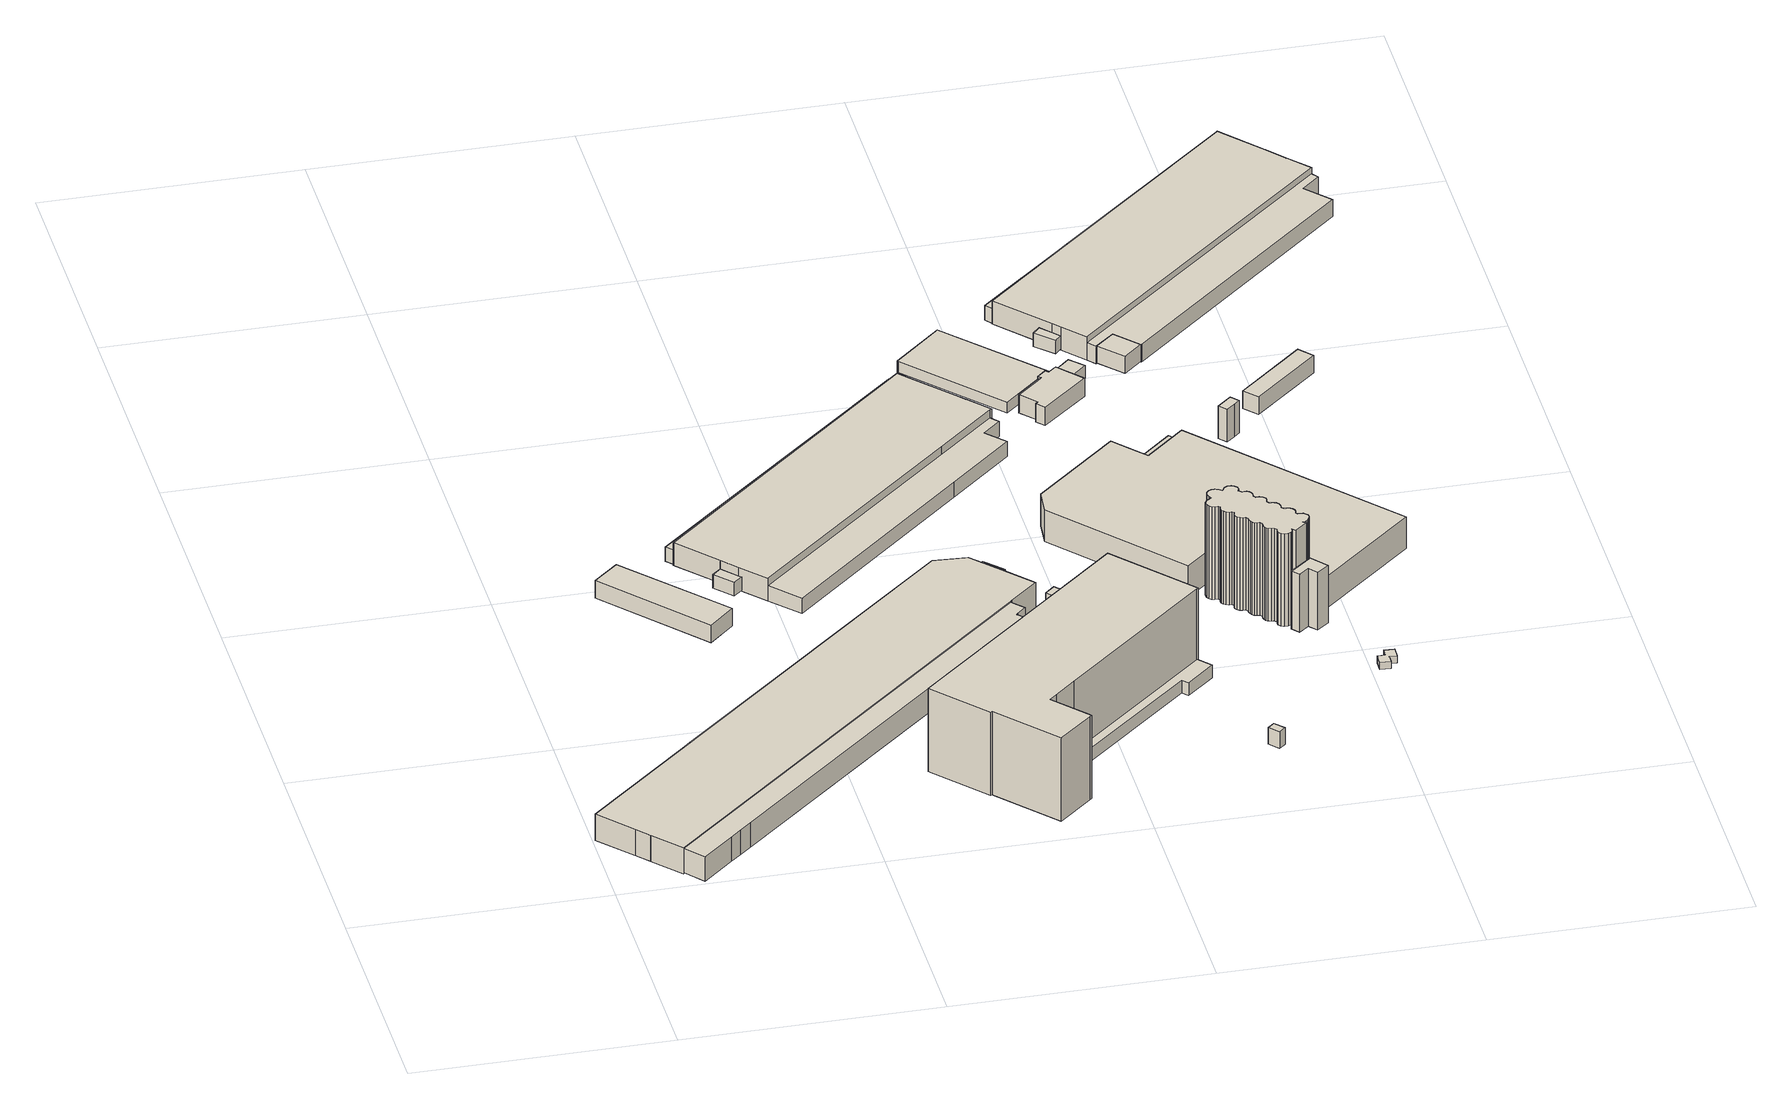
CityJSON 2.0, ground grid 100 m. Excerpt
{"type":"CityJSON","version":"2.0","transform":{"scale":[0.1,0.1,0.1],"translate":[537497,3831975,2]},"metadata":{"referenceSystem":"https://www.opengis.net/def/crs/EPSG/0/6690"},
"CityObjects":{
"building1":{"type":"Building","attributes":{"計測周辺長":130.01,"1/2500図郭":82,"区名":"住之江区","町丁目名称":"南港中８丁目","街区番号":5,"class":"3003","usage":"431","measuredHeight":7.5,"storeysAboveGround":3,"BuildingDetailAttribute.buildingRoofEdgeArea":696.57,"BuildingDetailAttribute.buildingStructureType":"610","BuildingDetailAttribute.buildingStructureOrgType":"2","BuildingDetailAttribute.detailedUsage":"1720","BuildingDetailAttribute.specifiedBuildingCoverageRate":0.6,"BuildingDetailAttribute.surveyYear":2017,"BuildingTsunamiRiskAttribute.description":"1","BuildingTsunamiRiskAttribute.rank":"2","BuildingTsunamiRiskAttribute.depth":0.81,"BuildingHighTideRiskAttribute.description":"1","BuildingHighTideRiskAttribute.rank":"3","BuildingHighTideRiskAttribute.depth":3.45,"BuildingIDAttribute.prefecture":"27","BuildingIDAttribute.city":"27125"},"geometry":[{"type":"Solid","lod":"1","boundaries":[[[[0,1,2,3]],[[2,4,5,3]],[[1,6,4,2]],[[0,7,6,1]],[[3,5,7,0]],[[4,6,7,5]]]]}]},
"building2":{"type":"Building","attributes":{"計測周辺長":510.72,"1/2500図郭":82,"区名":"住之江区","町丁目名称":"南港中８丁目","街区番号":6,"class":"3001","usage":"431","measuredHeight":11.2,"storeysAboveGround":3,"BuildingDetailAttribute.buildingRoofEdgeArea":8529.8,"BuildingDetailAttribute.buildingStructureType":"610","BuildingDetailAttribute.buildingStructureOrgType":"2","BuildingDetailAttribute.detailedUsage":"1720","BuildingDetailAttribute.specifiedBuildingCoverageRate":0.6,"BuildingDetailAttribute.surveyYear":2017,"BuildingTsunamiRiskAttribute.description":"1","BuildingTsunamiRiskAttribute.rank":"1","BuildingTsunamiRiskAttribute.depth":0.26,"BuildingHighTideRiskAttribute.description":"1","BuildingHighTideRiskAttribute.rank":"2","BuildingHighTideRiskAttribute.depth":2.91,"BuildingIDAttribute.prefecture":"27","BuildingIDAttribute.city":"27125"},"geometry":[{"type":"Solid","lod":"1","boundaries":[[[[8,9,10,11,12,13,14,15,16,17,18,19,20]],[[19,21,22,20]],[[18,23,21,19]],[[17,24,23,18]],[[16,25,24,17]],[[15,26,25,16]],[[14,27,26,15]],[[13,28,27,14]],[[12,29,28,13]],[[11,30,29,12]],[[10,31,30,11]],[[9,32,31,10]],[[8,33,32,9]],[[20,22,33,8]],[[21,23,24,25,26,27,28,29,30,31,32,33,22]]]]}]},
"building3":{"type":"Building","attributes":{"計測周辺長":456.19,"1/2500図郭":82,"区名":"住之江区","町丁目名称":"南港中８丁目","街区番号":6,"class":"3001","usage":"431","measuredHeight":10.4,"storeysAboveGround":2,"BuildingDetailAttribute.buildingRoofEdgeArea":2111,"BuildingDetailAttribute.buildingStructureType":"610","BuildingDetailAttribute.buildingStructureOrgType":"2","BuildingDetailAttribute.detailedUsage":"1720","BuildingDetailAttribute.specifiedBuildingCoverageRate":0.6,"BuildingDetailAttribute.surveyYear":2017,"BuildingTsunamiRiskAttribute.description":"1","BuildingTsunamiRiskAttribute.rank":"1","BuildingTsunamiRiskAttribute.depth":0.27,"BuildingHighTideRiskAttribute.description":"1","BuildingHighTideRiskAttribute.rank":"2","BuildingHighTideRiskAttribute.depth":2.97,"BuildingIDAttribute.prefecture":"27","BuildingIDAttribute.city":"27125"},"geometry":[{"type":"Solid","lod":"1","boundaries":[[[[34,35,36,37,38,39,40,41,42,43,44,45,46]],[[45,47,48,46]],[[44,49,47,45]],[[43,50,49,44]],[[42,51,50,43]],[[41,52,51,42]],[[40,53,52,41]],[[39,54,53,40]],[[38,55,54,39]],[[37,56,55,38]],[[36,57,56,37]],[[35,58,57,36]],[[34,59,58,35]],[[46,48,59,34]],[[47,49,50,51,52,53,54,55,56,57,58,59,48]]]]}]},
"building4":{"type":"Building","attributes":{"計測周辺長":28.26,"1/2500図郭":82,"区名":"住之江区","町丁目名称":"南港中８丁目","街区番号":4,"class":"3003","usage":"431","measuredHeight":5.8,"storeysAboveGround":2,"BuildingDetailAttribute.buildingRoofEdgeArea":44.13,"BuildingDetailAttribute.buildingStructureType":"610","BuildingDetailAttribute.buildingStructureOrgType":"2","BuildingDetailAttribute.detailedUsage":"1720","BuildingDetailAttribute.specifiedBuildingCoverageRate":0.6,"BuildingDetailAttribute.surveyYear":2017,"BuildingTsunamiRiskAttribute.description":"1","BuildingTsunamiRiskAttribute.rank":"2","BuildingTsunamiRiskAttribute.depth":0.93,"BuildingHighTideRiskAttribute.description":"1","BuildingHighTideRiskAttribute.rank":"3","BuildingHighTideRiskAttribute.depth":3.57,"BuildingIDAttribute.prefecture":"27","BuildingIDAttribute.city":"27125"},"geometry":[{"type":"Solid","lod":"1","boundaries":[[[[60,61,62,63,64]],[[63,65,66,64]],[[62,67,65,63]],[[61,68,67,62]],[[60,69,68,61]],[[64,66,69,60]],[[65,67,68,69,66]]]]}]},
"building5":{"type":"Building","attributes":{"計測周辺長":284.24,"1/2500図郭":82,"区名":"住之江区","町丁目名称":"南港中８丁目","街区番号":4,"class":"3003","usage":"431","measuredHeight":6.1,"storeysAboveGround":3,"BuildingDetailAttribute.buildingRoofEdgeArea":466.62,"BuildingDetailAttribute.buildingStructureType":"610","BuildingDetailAttribute.buildingStructureOrgType":"2","BuildingDetailAttribute.detailedUsage":"1720","BuildingDetailAttribute.specifiedBuildingCoverageRate":0.6,"BuildingDetailAttribute.surveyYear":2017,"BuildingTsunamiRiskAttribute.description":"1","BuildingTsunamiRiskAttribute.rank":"2","BuildingTsunamiRiskAttribute.depth":1.05,"BuildingHighTideRiskAttribute.description":"1","BuildingHighTideRiskAttribute.rank":"3","BuildingHighTideRiskAttribute.depth":3.68,"BuildingIDAttribute.prefecture":"27","BuildingIDAttribute.city":"27125"},"geometry":[{"type":"Solid","lod":"1","boundaries":[[[[70,71,72,73]],[[72,74,75,73]],[[71,76,74,72]],[[70,77,76,71]],[[73,75,77,70]],[[74,76,77,75]]]]}]},
"building6":{"type":"Building","attributes":{"区名":"住之江区","町丁目名称":"南港中８丁目","街区番号":6,"class":"3002","usage":"431","measuredHeight":35.6,"storeysAboveGround":7,"BuildingDetailAttribute.buildingRoofEdgeArea":5213.77,"BuildingDetailAttribute.buildingStructureType":"603","BuildingDetailAttribute.buildingStructureOrgType":"3","BuildingDetailAttribute.detailedUsage":"1720","BuildingDetailAttribute.specifiedBuildingCoverageRate":0.6,"BuildingDetailAttribute.surveyYear":2017,"BuildingTsunamiRiskAttribute.description":"1","BuildingTsunamiRiskAttribute.rank":"1","BuildingTsunamiRiskAttribute.depth":0.1,"BuildingHighTideRiskAttribute.description":"1","BuildingHighTideRiskAttribute.rank":"2","BuildingHighTideRiskAttribute.depth":2.8,"BuildingIDAttribute.prefecture":"27","BuildingIDAttribute.city":"27125"},"geometry":[{"type":"Solid","lod":"1","boundaries":[[[[78,79,80,81,82,83,84,85,86,87,88,89,90,91]],[[90,92,93,91]],[[89,94,92,90]],[[88,95,94,89]],[[87,96,95,88]],[[86,97,96,87]],[[85,98,97,86]],[[84,99,98,85]],[[83,100,99,84]],[[82,101,100,83]],[[81,102,101,82]],[[80,103,102,81]],[[79,104,103,80]],[[78,105,104,79]],[[91,93,105,78]],[[92,94,95,96,97,98,99,100,101,102,103,104,105,93]]]]}]},
"building7":{"type":"Building","attributes":{"class":"3001","measuredHeight":4.4,"BuildingDetailAttribute.specifiedBuildingCoverageRate":0.6,"BuildingDetailAttribute.surveyYear":2017,"BuildingTsunamiRiskAttribute.description":"1","BuildingTsunamiRiskAttribute.rank":"1","BuildingTsunamiRiskAttribute.depth":0.04,"BuildingHighTideRiskAttribute.description":"1","BuildingHighTideRiskAttribute.rank":"2","BuildingHighTideRiskAttribute.depth":2.73,"BuildingIDAttribute.prefecture":"27","BuildingIDAttribute.city":"27125"},"geometry":[{"type":"Solid","lod":"1","boundaries":[[[[106,107,108,109]],[[108,110,111,109]],[[107,112,110,108]],[[106,113,112,107]],[[109,111,113,106]],[[110,112,113,111]]]]}]},
"building8":{"type":"Building","attributes":{"計測周辺長":362.87,"1/2500図郭":82,"区名":"住之江区","町丁目名称":"南港中８丁目","街区番号":4,"class":"3001","usage":"431","measuredHeight":9.7,"storeysAboveGround":3,"BuildingDetailAttribute.buildingRoofEdgeArea":5821.23,"BuildingDetailAttribute.buildingStructureType":"610","BuildingDetailAttribute.buildingStructureOrgType":"2","BuildingDetailAttribute.detailedUsage":"1720","BuildingDetailAttribute.specifiedBuildingCoverageRate":0.6,"BuildingDetailAttribute.surveyYear":2017,"BuildingTsunamiRiskAttribute.description":"1","BuildingTsunamiRiskAttribute.rank":"2","BuildingTsunamiRiskAttribute.depth":1.15,"BuildingHighTideRiskAttribute.description":"1","BuildingHighTideRiskAttribute.rank":"3","BuildingHighTideRiskAttribute.depth":3.78,"BuildingIDAttribute.prefecture":"27","BuildingIDAttribute.city":"27125"},"geometry":[{"type":"Solid","lod":"1","boundaries":[[[[114,115,116,117,118,119,120,121,122,123,124,125,126]],[[125,127,128,126]],[[124,129,127,125]],[[123,130,129,124]],[[122,131,130,123]],[[121,132,131,122]],[[120,133,132,121]],[[119,134,133,120]],[[118,135,134,119]],[[117,136,135,118]],[[116,137,136,117]],[[115,138,137,116]],[[114,139,138,115]],[[126,128,139,114]],[[127,129,130,131,132,133,134,135,136,137,138,139,128]]]]}]},
"building9":{"type":"Building","attributes":{"計測周辺長":306.47,"1/2500図郭":82,"区名":"住之江区","町丁目名称":"南港中８丁目","街区番号":4,"class":"3003","usage":"431","measuredHeight":6.5,"storeysAboveGround":3,"BuildingDetailAttribute.buildingRoofEdgeArea":1955.11,"BuildingDetailAttribute.buildingStructureType":"610","BuildingDetailAttribute.buildingStructureOrgType":"2","BuildingDetailAttribute.detailedUsage":"1720","BuildingDetailAttribute.specifiedBuildingCoverageRate":0.6,"BuildingDetailAttribute.surveyYear":2017,"BuildingTsunamiRiskAttribute.description":"1","BuildingTsunamiRiskAttribute.rank":"2","BuildingTsunamiRiskAttribute.depth":1.15,"BuildingHighTideRiskAttribute.description":"1","BuildingHighTideRiskAttribute.rank":"3","BuildingHighTideRiskAttribute.depth":3.78,"BuildingIDAttribute.prefecture":"27","BuildingIDAttribute.city":"27125"},"geometry":[{"type":"Solid","lod":"1","boundaries":[[[[118,140,141,142,143,144,120,119]],[[120,145,146,119]],[[144,147,145,120]],[[143,148,147,144]],[[142,149,148,143]],[[141,150,149,142]],[[140,151,150,141]],[[118,152,151,140]],[[119,146,152,118]],[[145,147,148,149,150,151,152,146]]]]}]},
"building10":{"type":"Building","attributes":{"区名":"住之江区","町丁目名称":"南港中８丁目","街区番号":6,"class":"3003","usage":"431","measuredHeight":5.5,"storeysAboveGround":7,"BuildingDetailAttribute.buildingRoofEdgeArea":5213.77,"BuildingDetailAttribute.buildingStructureType":"603","BuildingDetailAttribute.buildingStructureOrgType":"3","BuildingDetailAttribute.detailedUsage":"1720","BuildingDetailAttribute.specifiedBuildingCoverageRate":0.6,"BuildingDetailAttribute.surveyYear":2017,"BuildingTsunamiRiskAttribute.description":"1","BuildingTsunamiRiskAttribute.rank":"1","BuildingTsunamiRiskAttribute.depth":0.23,"BuildingHighTideRiskAttribute.description":"1","BuildingHighTideRiskAttribute.rank":"2","BuildingHighTideRiskAttribute.depth":2.91,"BuildingIDAttribute.prefecture":"27","BuildingIDAttribute.city":"27125"},"geometry":[{"type":"Solid","lod":"1","boundaries":[[[[153,154,155,156,157,158,159,160]],[[159,161,162,160]],[[158,163,161,159]],[[157,164,163,158]],[[156,165,164,157]],[[155,166,165,156]],[[154,167,166,155]],[[153,168,167,154]],[[160,162,168,153]],[[161,163,164,165,166,167,168,162]]]]}]},
"building11":{"type":"Building","attributes":{"計測周辺長":22.68,"1/2500図郭":82,"区名":"住之江区","町丁目名称":"南港中８丁目","街区番号":6,"class":"3003","usage":"431","measuredHeight":10.2,"storeysAboveGround":2,"BuildingDetailAttribute.buildingRoofEdgeArea":14.63,"BuildingDetailAttribute.buildingStructureType":"610","BuildingDetailAttribute.buildingStructureOrgType":"2","BuildingDetailAttribute.detailedUsage":"1720","BuildingDetailAttribute.specifiedBuildingCoverageRate":0.6,"BuildingDetailAttribute.surveyYear":2017,"BuildingTsunamiRiskAttribute.description":"1","BuildingTsunamiRiskAttribute.rank":"2","BuildingTsunamiRiskAttribute.depth":0.74,"BuildingHighTideRiskAttribute.description":"1","BuildingHighTideRiskAttribute.rank":"3","BuildingHighTideRiskAttribute.depth":3.38,"BuildingIDAttribute.prefecture":"27","BuildingIDAttribute.city":"27125"},"geometry":[{"type":"Solid","lod":"1","boundaries":[[[[169,170,171,172,173,174]],[[173,175,176,174]],[[172,177,175,173]],[[171,178,177,172]],[[170,179,178,171]],[[169,180,179,170]],[[174,176,180,169]],[[175,177,178,179,180,176]]]]}]},
"building12":{"type":"Building","attributes":{"class":"3001","measuredHeight":11.8,"BuildingDetailAttribute.specifiedBuildingCoverageRate":0.6,"BuildingDetailAttribute.surveyYear":2017,"BuildingTsunamiRiskAttribute.description":"1","BuildingTsunamiRiskAttribute.rank":"1","BuildingTsunamiRiskAttribute.depth":0.21,"BuildingHighTideRiskAttribute.description":"1","BuildingHighTideRiskAttribute.rank":"2","BuildingHighTideRiskAttribute.depth":2.85,"BuildingIDAttribute.prefecture":"27","BuildingIDAttribute.city":"27125"},"geometry":[{"type":"Solid","lod":"1","boundaries":[[[[181,182,183,184]],[[183,185,186,184]],[[182,187,185,183]],[[181,188,187,182]],[[184,186,188,181]],[[185,187,188,186]]]]}]},
"building13":{"type":"Building","attributes":{"class":"3001","measuredHeight":7.1,"BuildingDetailAttribute.specifiedBuildingCoverageRate":0.6,"BuildingDetailAttribute.surveyYear":2017,"BuildingTsunamiRiskAttribute.description":"1","BuildingTsunamiRiskAttribute.rank":"1","BuildingTsunamiRiskAttribute.depth":0.14,"BuildingHighTideRiskAttribute.description":"1","BuildingHighTideRiskAttribute.rank":"2","BuildingHighTideRiskAttribute.depth":2.83,"BuildingIDAttribute.prefecture":"27","BuildingIDAttribute.city":"27125"},"geometry":[{"type":"Solid","lod":"1","boundaries":[[[[189,190,191,192]],[[191,193,194,192]],[[190,195,193,191]],[[189,196,195,190]],[[192,194,196,189]],[[193,195,196,194]]]]}]},
"building14":{"type":"Building","attributes":{"計測周辺長":26.57,"1/2500図郭":83,"区名":"住之江区","町丁目名称":"南港中８丁目","街区番号":4,"class":"3003","usage":"431","measuredHeight":6,"storeysAboveGround":2,"BuildingDetailAttribute.buildingRoofEdgeArea":34.56,"BuildingDetailAttribute.buildingStructureType":"610","BuildingDetailAttribute.buildingStructureOrgType":"2","BuildingDetailAttribute.detailedUsage":"1720","BuildingDetailAttribute.specifiedBuildingCoverageRate":0.6,"BuildingDetailAttribute.surveyYear":2017,"BuildingTsunamiRiskAttribute.description":"1","BuildingTsunamiRiskAttribute.rank":"2","BuildingTsunamiRiskAttribute.depth":0.75,"BuildingHighTideRiskAttribute.description":"1","BuildingHighTideRiskAttribute.rank":"3","BuildingHighTideRiskAttribute.depth":3.37,"BuildingIDAttribute.prefecture":"27","BuildingIDAttribute.city":"27125"},"geometry":[{"type":"Solid","lod":"1","boundaries":[[[[197,198,199,200,201]],[[200,202,203,201]],[[199,204,202,200]],[[198,205,204,199]],[[197,206,205,198]],[[201,203,206,197]],[[202,204,205,206,203]]]]}]},
"building15":{"type":"Building","attributes":{"計測周辺長":148.38,"1/2500図郭":83,"区名":"住之江区","町丁目名称":"南港中８丁目","街区番号":4,"class":"3001","usage":"431","measuredHeight":4.6,"storeysAboveGround":2,"BuildingDetailAttribute.buildingRoofEdgeArea":1243.58,"BuildingDetailAttribute.buildingStructureType":"610","BuildingDetailAttribute.buildingStructureOrgType":"2","BuildingDetailAttribute.detailedUsage":"1720","BuildingDetailAttribute.specifiedBuildingCoverageRate":0.6,"BuildingDetailAttribute.surveyYear":2017,"BuildingTsunamiRiskAttribute.description":"1","BuildingTsunamiRiskAttribute.rank":"2","BuildingTsunamiRiskAttribute.depth":0.95,"BuildingHighTideRiskAttribute.description":"1","BuildingHighTideRiskAttribute.rank":"3","BuildingHighTideRiskAttribute.depth":3.57,"BuildingIDAttribute.prefecture":"27","BuildingIDAttribute.city":"27125"},"geometry":[{"type":"Solid","lod":"1","boundaries":[[[[207,208,209,210,211,212]],[[211,213,214,212]],[[210,215,213,211]],[[209,216,215,210]],[[208,217,216,209]],[[207,218,217,208]],[[212,214,218,207]],[[213,215,216,217,218,214]]]]}]},
"building16":{"type":"Building","attributes":{"計測周辺長":122.75,"1/2500図郭":83,"区名":"住之江区","町丁目名称":"南港中６丁目","街区番号":6,"class":"3002","usage":"431","measuredHeight":39.7,"storeysAboveGround":4,"BuildingDetailAttribute.buildingRoofEdgeArea":569.23,"BuildingDetailAttribute.buildingStructureType":"610","BuildingDetailAttribute.buildingStructureOrgType":"2","BuildingDetailAttribute.detailedUsage":"1720","BuildingDetailAttribute.specifiedBuildingCoverageRate":0.6,"BuildingDetailAttribute.surveyYear":2017,"BuildingTsunamiRiskAttribute.description":"1","BuildingTsunamiRiskAttribute.rank":"2","BuildingTsunamiRiskAttribute.depth":0.52,"BuildingHighTideRiskAttribute.description":"1","BuildingHighTideRiskAttribute.rank":"3","BuildingHighTideRiskAttribute.depth":3.17,"BuildingIDAttribute.prefecture":"27","BuildingIDAttribute.city":"27125"},"geometry":[{"type":"Solid","lod":"1","boundaries":[[[[219,220,221,222,223,224,225,226,227,228,229,230,231,232,233,234,235,236,237,238,239,240,241,242,243,244,245,246,247,248,249,250,251,252,253,254,255,256,257,258,259,260,261,262,263,264,265,266,267,268,269,270,271,272,273,274,275,276,277,278,279,280,281,282,283,284,285,286,287,288,289,290,291,292,293,294,295,296,297,298,299,300,301,302,303,304,305,306,307,308,309,310,311,312,313,314,315,316,317,318,319,320]],[[319,321,322,320]],[[318,323,321,319]],[[317,324,323,318]],[[316,325,324,317]],[[315,326,325,316]],[[314,327,326,315]],[[313,328,327,314]],[[312,329,328,313]],[[311,330,329,312]],[[310,331,330,311]],[[309,332,331,310]],[[308,333,332,309]],[[307,334,333,308]],[[306,335,334,307]],[[305,336,335,306]],[[304,337,336,305]],[[303,338,337,304]],[[302,339,338,303]],[[301,340,339,302]],[[300,341,340,301]],[[299,342,341,300]],[[298,343,342,299]],[[297,344,343,298]],[[296,345,344,297]],[[295,346,345,296]],[[294,347,346,295]],[[293,348,347,294]],[[292,349,348,293]],[[291,350,349,292]],[[290,351,350,291]],[[289,352,351,290]],[[288,353,352,289]],[[287,354,353,288]],[[286,355,354,287]],[[285,356,355,286]],[[284,357,356,285]],[[283,358,357,284]],[[282,359,358,283]],[[281,360,359,282]],[[280,361,360,281]],[[279,362,361,280]],[[278,363,362,279]],[[277,364,363,278]],[[276,365,364,277]],[[275,366,365,276]],[[274,367,366,275]],[[273,368,367,274]],[[272,369,368,273]],[[271,370,369,272]],[[270,371,370,271]],[[269,372,371,270]],[[268,373,372,269]],[[267,374,373,268]],[[266,375,374,267]],[[265,376,375,266]],[[264,377,376,265]],[[263,378,377,264]],[[262,379,378,263]],[[261,380,379,262]],[[260,381,380,261]],[[259,382,381,260]],[[258,383,382,259]],[[257,384,383,258]],[[256,385,384,257]],[[255,386,385,256]],[[254,387,386,255]],[[253,388,387,254]],[[252,389,388,253]],[[251,390,389,252]],[[250,391,390,251]],[[249,392,391,250]],[[248,393,392,249]],[[247,394,393,248]],[[246,395,394,247]],[[245,396,395,246]],[[244,397,396,245]],[[243,398,397,244]],[[242,399,398,243]],[[241,400,399,242]],[[240,401,400,241]],[[239,402,401,240]],[[238,403,402,239]],[[237,404,403,238]],[[236,405,404,237]],[[235,406,405,236]],[[234,407,406,235]],[[233,408,407,234]],[[232,409,408,233]],[[231,410,409,232]],[[230,411,410,231]],[[229,412,411,230]],[[228,413,412,229]],[[227,414,413,228]],[[226,415,414,227]],[[225,416,415,226]],[[224,417,416,225]],[[223,418,417,224]],[[222,419,418,223]],[[221,420,419,222]],[[220,421,420,221]],[[219,422,421,220]],[[320,322,422,219]],[[321,323,324,325,326,327,328,329,330,331,332,333,334,335,336,337,338,339,340,341,342,343,344,345,346,347,348,349,350,351,352,353,354,355,356,357,358,359,360,361,362,363,364,365,366,367,368,369,370,371,372,373,374,375,376,377,378,379,380,381,382,383,384,385,386,387,388,389,390,391,392,393,394,395,396,397,398,399,400,401,402,403,404,405,406,407,408,409,410,411,412,413,414,415,416,417,418,419,420,421,422,322]]]]}]},
"building17":{"type":"Building","attributes":{"計測周辺長":74.11,"1/2500図郭":83,"区名":"住之江区","町丁目名称":"南港中８丁目","街区番号":4,"class":"3001","usage":"431","measuredHeight":7.9,"storeysAboveGround":2,"BuildingDetailAttribute.buildingRoofEdgeArea":293.87,"BuildingDetailAttribute.buildingStructureType":"610","BuildingDetailAttribute.buildingStructureOrgType":"2","BuildingDetailAttribute.detailedUsage":"1720","BuildingDetailAttribute.specifiedBuildingCoverageRate":0.6,"BuildingDetailAttribute.surveyYear":2017,"BuildingTsunamiRiskAttribute.description":"1","BuildingTsunamiRiskAttribute.rank":"1","BuildingTsunamiRiskAttribute.depth":0.48,"BuildingHighTideRiskAttribute.description":"1","BuildingHighTideRiskAttribute.rank":"3","BuildingHighTideRiskAttribute.depth":3.11,"BuildingIDAttribute.prefecture":"27","BuildingIDAttribute.city":"27125"},"geometry":[{"type":"Solid","lod":"1","boundaries":[[[[423,424,425,426,427,428,429,430,431,432]],[[431,433,434,432]],[[430,435,433,431]],[[429,436,435,430]],[[428,437,436,429]],[[427,438,437,428]],[[426,439,438,427]],[[425,440,439,426]],[[424,441,440,425]],[[423,442,441,424]],[[432,434,442,423]],[[433,435,436,437,438,439,440,441,442,434]]]]}]},
"building18":{"type":"Building","attributes":{"計測周辺長":38.73,"1/2500図郭":83,"区名":"住之江区","町丁目名称":"南港中６丁目","街区番号":6,"class":"3002","usage":"431","measuredHeight":24.7,"storeysAboveGround":4,"BuildingDetailAttribute.buildingRoofEdgeArea":69.52,"BuildingDetailAttribute.buildingStructureType":"610","BuildingDetailAttribute.buildingStructureOrgType":"2","BuildingDetailAttribute.detailedUsage":"1720","BuildingDetailAttribute.specifiedBuildingCoverageRate":0.6,"BuildingDetailAttribute.surveyYear":2017,"BuildingTsunamiRiskAttribute.description":"1","BuildingTsunamiRiskAttribute.rank":"2","BuildingTsunamiRiskAttribute.depth":0.58,"BuildingHighTideRiskAttribute.description":"1","BuildingHighTideRiskAttribute.rank":"3","BuildingHighTideRiskAttribute.depth":3.26,"BuildingIDAttribute.prefecture":"27","BuildingIDAttribute.city":"27125"},"geometry":[{"type":"Solid","lod":"1","boundaries":[[[[443,444,445,446,447,448]],[[447,449,450,448]],[[446,451,449,447]],[[445,452,451,446]],[[444,453,452,445]],[[443,454,453,444]],[[448,450,454,443]],[[449,451,452,453,454,450]]]]}]},
"building19":{"type":"Building","attributes":{"計測周辺長":373.57,"1/2500図郭":83,"区名":"住之江区","町丁目名称":"南港中６丁目","街区番号":6,"class":"3001","usage":"431","measuredHeight":13.6,"storeysAboveGround":1,"BuildingDetailAttribute.buildingRoofEdgeArea":7080.47,"BuildingDetailAttribute.buildingStructureType":"610","BuildingDetailAttribute.buildingStructureOrgType":"2","BuildingDetailAttribute.detailedUsage":"1720","BuildingDetailAttribute.specifiedBuildingCoverageRate":0.6,"BuildingDetailAttribute.surveyYear":2017,"BuildingTsunamiRiskAttribute.description":"1","BuildingTsunamiRiskAttribute.rank":"1","BuildingTsunamiRiskAttribute.depth":0.36,"BuildingHighTideRiskAttribute.description":"1","BuildingHighTideRiskAttribute.rank":"3","BuildingHighTideRiskAttribute.depth":3.1,"BuildingIDAttribute.prefecture":"27","BuildingIDAttribute.city":"27125"},"geometry":[{"type":"Solid","lod":"1","boundaries":[[[[455,456,457,458,459,460,461,462,463,464]],[[463,465,466,464]],[[462,467,465,463]],[[461,468,467,462]],[[460,469,468,461]],[[459,470,469,460]],[[458,471,470,459]],[[457,472,471,458]],[[456,473,472,457]],[[455,474,473,456]],[[464,466,474,455]],[[465,467,468,469,470,471,472,473,474,466]]]]}]},
"building20":{"type":"Building","attributes":{"計測周辺長":53.37,"1/2500図郭":83,"区名":"住之江区","町丁目名称":"南港中６丁目","街区番号":6,"class":"3001","usage":"431","measuredHeight":8.9,"storeysAboveGround":1,"BuildingDetailAttribute.buildingRoofEdgeArea":121.62,"BuildingDetailAttribute.buildingStructureType":"610","BuildingDetailAttribute.buildingStructureOrgType":"2","BuildingDetailAttribute.detailedUsage":"1720","BuildingDetailAttribute.specifiedBuildingCoverageRate":0.6,"BuildingDetailAttribute.surveyYear":2017,"BuildingTsunamiRiskAttribute.description":"1","BuildingTsunamiRiskAttribute.rank":"2","BuildingTsunamiRiskAttribute.depth":0.57,"BuildingHighTideRiskAttribute.description":"1","BuildingHighTideRiskAttribute.rank":"3","BuildingHighTideRiskAttribute.depth":3.19,"BuildingIDAttribute.prefecture":"27","BuildingIDAttribute.city":"27125"},"geometry":[{"type":"Solid","lod":"1","boundaries":[[[[475,476,477,478]],[[477,479,480,478]],[[476,481,479,477]],[[475,482,481,476]],[[478,480,482,475]],[[479,481,482,480]]]]}]},
"building21":{"type":"Building","attributes":{"計測周辺長":29.08,"1/2500図郭":83,"区名":"住之江区","町丁目名称":"南港中８丁目","街区番号":3,"class":"3001","usage":"431","measuredHeight":5.7,"storeysAboveGround":1,"BuildingDetailAttribute.buildingRoofEdgeArea":52.85,"BuildingDetailAttribute.buildingStructureType":"610","BuildingDetailAttribute.buildingStructureOrgType":"2","BuildingDetailAttribute.detailedUsage":"1720","BuildingDetailAttribute.specifiedBuildingCoverageRate":0.6,"BuildingDetailAttribute.surveyYear":2017,"BuildingTsunamiRiskAttribute.description":"1","BuildingTsunamiRiskAttribute.rank":"2","BuildingTsunamiRiskAttribute.depth":0.51,"BuildingHighTideRiskAttribute.description":"1","BuildingHighTideRiskAttribute.rank":"3","BuildingHighTideRiskAttribute.depth":3.13,"BuildingIDAttribute.prefecture":"27","BuildingIDAttribute.city":"27125"},"geometry":[{"type":"Solid","lod":"1","boundaries":[[[[483,484,485,486]],[[485,487,488,486]],[[484,489,487,485]],[[483,490,489,484]],[[486,488,490,483]],[[487,489,490,488]]]]}]},
"building22":{"type":"Building","attributes":{"計測周辺長":26.84,"1/2500図郭":83,"区名":"住之江区","町丁目名称":"南港中８丁目","街区番号":3,"class":"3003","usage":"431","measuredHeight":5.7,"storeysAboveGround":2,"BuildingDetailAttribute.buildingRoofEdgeArea":37.48,"BuildingDetailAttribute.buildingStructureType":"610","BuildingDetailAttribute.buildingStructureOrgType":"2","BuildingDetailAttribute.detailedUsage":"1720","BuildingDetailAttribute.specifiedBuildingCoverageRate":0.6,"BuildingDetailAttribute.surveyYear":2017,"BuildingTsunamiRiskAttribute.description":"1","BuildingTsunamiRiskAttribute.rank":"2","BuildingTsunamiRiskAttribute.depth":0.8,"BuildingHighTideRiskAttribute.description":"1","BuildingHighTideRiskAttribute.rank":"3","BuildingHighTideRiskAttribute.depth":3.42,"BuildingIDAttribute.prefecture":"27","BuildingIDAttribute.city":"27125"},"geometry":[{"type":"Solid","lod":"1","boundaries":[[[[491,492,493,494,495]],[[494,496,497,495]],[[493,498,496,494]],[[492,499,498,493]],[[491,500,499,492]],[[495,497,500,491]],[[496,498,499,500,497]]]]}]},
"building23":{"type":"Building","attributes":{"計測周辺長":29.82,"1/2500図郭":83,"区名":"住之江区","町丁目名称":"南港中６丁目","街区番号":7,"class":"3003","usage":"431","storeysAboveGround":1,"BuildingDetailAttribute.buildingRoofEdgeArea":36.94,"BuildingDetailAttribute.buildingStructureType":"610","BuildingDetailAttribute.buildingStructureOrgType":"2","BuildingDetailAttribute.detailedUsage":"1720","BuildingDetailAttribute.specifiedBuildingCoverageRate":0.6,"BuildingDetailAttribute.surveyYear":2017,"BuildingTsunamiRiskAttribute.description":"1","BuildingTsunamiRiskAttribute.rank":"1","BuildingTsunamiRiskAttribute.depth":0.1,"BuildingHighTideRiskAttribute.description":"1","BuildingHighTideRiskAttribute.rank":"2","BuildingHighTideRiskAttribute.depth":2.79,"BuildingIDAttribute.prefecture":"27","BuildingIDAttribute.city":"27125"},"geometry":[{"type":"Solid","lod":"1","boundaries":[[[[501,502,503,504,505,506,507,508]],[[507,509,510,508]],[[506,511,509,507]],[[505,512,511,506]],[[504,513,512,505]],[[503,514,513,504]],[[502,515,514,503]],[[501,516,515,502]],[[508,510,516,501]],[[509,511,512,513,514,515,516,510]]]]}]},
"building24":{"type":"Building","attributes":{"class":"3001","measuredHeight":7.2,"BuildingDetailAttribute.specifiedBuildingCoverageRate":0.6,"BuildingDetailAttribute.surveyYear":2017,"BuildingTsunamiRiskAttribute.description":"1","BuildingTsunamiRiskAttribute.rank":"2","BuildingTsunamiRiskAttribute.depth":0.85,"BuildingHighTideRiskAttribute.description":"1","BuildingHighTideRiskAttribute.rank":"3","BuildingHighTideRiskAttribute.depth":3.47,"BuildingIDAttribute.prefecture":"27","BuildingIDAttribute.city":"27125"},"geometry":[{"type":"Solid","lod":"1","boundaries":[[[[517,518,519,520]],[[519,521,522,520]],[[518,523,521,519]],[[517,524,523,518]],[[520,522,524,517]],[[521,523,524,522]]]]}]},
"building25":{"type":"Building","attributes":{"計測周辺長":22.9,"1/2500図郭":83,"区名":"住之江区","町丁目名称":"南港中６丁目","街区番号":6,"class":"3003","usage":"431","measuredHeight":14,"storeysAboveGround":1,"BuildingDetailAttribute.buildingRoofEdgeArea":30.04,"BuildingDetailAttribute.buildingStructureType":"610","BuildingDetailAttribute.buildingStructureOrgType":"2","BuildingDetailAttribute.detailedUsage":"1720","BuildingDetailAttribute.specifiedBuildingCoverageRate":0.6,"BuildingDetailAttribute.surveyYear":2017,"BuildingTsunamiRiskAttribute.description":"1","BuildingTsunamiRiskAttribute.rank":"2","BuildingTsunamiRiskAttribute.depth":0.78,"BuildingHighTideRiskAttribute.description":"1","BuildingHighTideRiskAttribute.rank":"3","BuildingHighTideRiskAttribute.depth":3.4,"BuildingIDAttribute.prefecture":"27","BuildingIDAttribute.city":"27125"},"geometry":[{"type":"Solid","lod":"1","boundaries":[[[[525,526,527,528,529]],[[528,530,531,529]],[[527,532,530,528]],[[526,533,532,527]],[[525,534,533,526]],[[529,531,534,525]],[[530,532,533,534,531]]]]}]},
"building26":{"type":"Building","attributes":{"計測周辺長":284.62,"1/2500図郭":83,"区名":"住之江区","町丁目名称":"南港中８丁目","街区番号":3,"class":"3003","usage":"431","measuredHeight":6.3,"storeysAboveGround":3,"BuildingDetailAttribute.buildingRoofEdgeArea":466.74,"BuildingDetailAttribute.buildingStructureType":"610","BuildingDetailAttribute.buildingStructureOrgType":"2","BuildingDetailAttribute.detailedUsage":"1720","BuildingDetailAttribute.specifiedBuildingCoverageRate":0.6,"BuildingDetailAttribute.surveyYear":2017,"BuildingTsunamiRiskAttribute.description":"1","BuildingTsunamiRiskAttribute.rank":"2","BuildingTsunamiRiskAttribute.depth":1,"BuildingHighTideRiskAttribute.description":"1","BuildingHighTideRiskAttribute.rank":"3","BuildingHighTideRiskAttribute.depth":3.92,"BuildingIDAttribute.prefecture":"27","BuildingIDAttribute.city":"27125"},"geometry":[{"type":"Solid","lod":"1","boundaries":[[[[535,536,537,538,539]],[[538,540,541,539]],[[537,542,540,538]],[[536,543,542,537]],[[535,544,543,536]],[[539,541,544,535]],[[540,542,543,544,541]]]]}]},
"building27":{"type":"Building","attributes":{"計測周辺長":83.08,"1/2500図郭":83,"区名":"住之江区","町丁目名称":"南港中６丁目","街区番号":6,"class":"3003","usage":"431","measuredHeight":7.5,"storeysAboveGround":1,"BuildingDetailAttribute.buildingRoofEdgeArea":245.1,"BuildingDetailAttribute.buildingStructureType":"610","BuildingDetailAttribute.buildingStructureOrgType":"2","BuildingDetailAttribute.detailedUsage":"1720","BuildingDetailAttribute.specifiedBuildingCoverageRate":0.6,"BuildingDetailAttribute.surveyYear":2017,"BuildingTsunamiRiskAttribute.description":"1","BuildingTsunamiRiskAttribute.rank":"2","BuildingTsunamiRiskAttribute.depth":0.7,"BuildingHighTideRiskAttribute.description":"1","BuildingHighTideRiskAttribute.rank":"3","BuildingHighTideRiskAttribute.depth":3.32,"BuildingIDAttribute.prefecture":"27","BuildingIDAttribute.city":"27125"},"geometry":[{"type":"Solid","lod":"1","boundaries":[[[[545,546,547,548]],[[547,549,550,548]],[[546,551,549,547]],[[545,552,551,546]],[[548,550,552,545]],[[549,551,552,550]]]]}]},
"building28":{"type":"Building","attributes":{"計測周辺長":364.02,"1/2500図郭":83,"区名":"住之江区","町丁目名称":"南港中８丁目","街区番号":3,"class":"3001","usage":"431","measuredHeight":9.9,"storeysAboveGround":1,"BuildingDetailAttribute.buildingRoofEdgeArea":5880.69,"BuildingDetailAttribute.buildingStructureType":"610","BuildingDetailAttribute.buildingStructureOrgType":"2","BuildingDetailAttribute.detailedUsage":"1720","BuildingDetailAttribute.specifiedBuildingCoverageRate":0.6,"BuildingDetailAttribute.surveyYear":2017,"BuildingTsunamiRiskAttribute.description":"1","BuildingTsunamiRiskAttribute.rank":"2","BuildingTsunamiRiskAttribute.depth":1.06,"BuildingHighTideRiskAttribute.description":"1","BuildingHighTideRiskAttribute.rank":"3","BuildingHighTideRiskAttribute.depth":3.65,"BuildingIDAttribute.prefecture":"27","BuildingIDAttribute.city":"27125"},"geometry":[{"type":"Solid","lod":"1","boundaries":[[[[553,554,555,556,557,558,559,560,535,539,561,562]],[[561,563,564,562]],[[539,565,563,561]],[[535,566,565,539]],[[560,567,566,535]],[[559,568,567,560]],[[558,569,568,559]],[[557,570,569,558]],[[556,571,570,557]],[[555,572,571,556]],[[554,573,572,555]],[[553,574,573,554]],[[562,564,574,553]],[[563,565,566,567,568,569,570,571,572,573,574,564]]]]}]},
"building29":{"type":"Building","attributes":{"計測周辺長":312.24,"1/2500図郭":83,"区名":"住之江区","町丁目名称":"南港中８丁目","街区番号":3,"class":"3003","usage":"431","measuredHeight":7.4,"storeysAboveGround":3,"BuildingDetailAttribute.buildingRoofEdgeArea":2077.69,"BuildingDetailAttribute.buildingStructureType":"610","BuildingDetailAttribute.buildingStructureOrgType":"2","BuildingDetailAttribute.detailedUsage":"1720","BuildingDetailAttribute.specifiedBuildingCoverageRate":0.6,"BuildingDetailAttribute.surveyYear":2017,"BuildingTsunamiRiskAttribute.description":"1","BuildingTsunamiRiskAttribute.rank":"2","BuildingTsunamiRiskAttribute.depth":1.28,"BuildingHighTideRiskAttribute.description":"1","BuildingHighTideRiskAttribute.rank":"3","BuildingHighTideRiskAttribute.depth":3.89,"BuildingIDAttribute.prefecture":"27","BuildingIDAttribute.city":"27125"},"geometry":[{"type":"Solid","lod":"1","boundaries":[[[[575,576,577,578,579,580,581,582,583,584]],[[583,585,586,584]],[[582,523,585,583]],[[581,521,523,582]],[[580,522,521,581]],[[579,587,522,580]],[[578,588,587,579]],[[577,589,588,578]],[[576,590,589,577]],[[575,591,590,576]],[[584,586,591,575]],[[585,523,521,522,587,588,589,590,591,586]]]]}]},
"building30":{"type":"Building","attributes":{"計測周辺長":364.02,"1/2500図郭":83,"区名":"住之江区","町丁目名称":"南港中８丁目","街区番号":3,"class":"3003","usage":"431","measuredHeight":6.3,"storeysAboveGround":1,"BuildingDetailAttribute.buildingRoofEdgeArea":5880.69,"BuildingDetailAttribute.buildingStructureType":"610","BuildingDetailAttribute.buildingStructureOrgType":"2","BuildingDetailAttribute.detailedUsage":"1720","BuildingDetailAttribute.specifiedBuildingCoverageRate":0.6,"BuildingDetailAttribute.surveyYear":2017,"BuildingTsunamiRiskAttribute.description":"1","BuildingTsunamiRiskAttribute.rank":"2","BuildingTsunamiRiskAttribute.depth":1,"BuildingHighTideRiskAttribute.description":"1","BuildingHighTideRiskAttribute.rank":"3","BuildingHighTideRiskAttribute.depth":3.61,"BuildingIDAttribute.prefecture":"27","BuildingIDAttribute.city":"27125"},"geometry":[{"type":"MultiSurface","lod":"1","boundaries":[[[539,541,544,535]]]}]}
},
"vertices":[
[374,1956,4],[473,2044,4],[816,1663,4],[715,1569,4],[816,1663,79],[715,1569,79],[473,2044,79],[374,1956,79],
[1910,1529,4],[1799,1430,4],[1793,1425,4],[270,78,4],[173,186,4],[174,187,4],[128,237,4],[9,370,4],[417,731,4],[451,761,4],[1578,1758,4],[1710,1749,4],[1797,1654,4],[1710,1749,116],[1797,1654,116],[1578,1758,116],[451,761,116],[417,731,116],[9,370,116],[128,237,116],[174,187,116],[173,186,116],[270,78,116],[1793,1425,116],[1799,1430,116],[1910,1529,116],
[1799,1418,10],[1836,1377,10],[1800,1343,10],[1795,1339,10],[1800,1335,10],[1817,1318,10],[1800,1303,10],[543,189,10],[497,148,10],[454,111,10],[333,3,10],[270,78,10],[1793,1425,10],[270,78,114],[1793,1425,114],[333,3,114],[454,111,114],[497,148,114],[543,189,114],[1800,1303,114],[1817,1318,114],[1800,1335,114],[1795,1339,114],[1800,1343,114],[1836,1377,114],[1799,1418,114],
[892,1897,4],[902,1886,4],[867,1856,4],[804,1925,4],[838,1957,4],[804,1925,62],[838,1957,62],[867,1856,62],[902,1886,62],[892,1897,62],
[677,2141,3],[1717,3059,3],[1738,3037,3],[702,2114,3],[1738,3037,64],[702,2114,64],[1717,3059,64],[677,2141,64],
[1808,469,9],[1724,394,9],[1698,371,9],[1811,243,9],[1819,233,9],[1811,225,9],[1678,109,9],[1475,339,9],[1468,334,9],[1284,543,9],[1803,1002,9],[2120,1282,9],[2387,980,9],[2380,974,9],[2387,980,366],[2380,974,366],[2120,1282,366],[1803,1002,366],[1284,543,366],[1468,334,366],[1475,339,366],[1678,109,366],[1811,225,366],[1819,233,366],[1811,243,366],[1698,371,366],[1724,394,366],[1808,469,366],
[1725,1049,13],[1754,1076,13],[1794,1034,13],[1766,1006,13],[1794,1034,57],[1766,1006,57],[1754,1076,57],[1725,1049,57],
[1914,2850,1],[1945,2814,1],[1946,2815,1],[2023,2729,1],[2013,2722,1],[1788,2522,1],[978,1802,1],[892,1897,1],[839,1958,1],[838,1957,1],[700,2111,1],[1743,3039,1],[1783,2994,1],[1743,3039,98],[1783,2994,98],[700,2111,98],[838,1957,98],[839,1958,98],[892,1897,98],[978,1802,98],[1788,2522,98],[2013,2722,98],[2023,2729,98],[1946,2815,98],[1945,2814,98],[1914,2850,98],
[2041,2690,1],[1972,2626,1],[2040,2552,1],[1790,2328,1],[1081,1690,1],[978,1802,66],[1788,2522,66],[1081,1690,66],[1790,2328,66],[2040,2552,66],[1972,2626,66],[2041,2690,66],[2013,2722,66],
[2380,974,11],[2425,923,11],[2315,825,11],[2294,848,11],[1809,419,11],[1749,366,11],[1724,394,11],[1808,469,11],[1724,394,66],[1808,469,66],[1749,366,66],[1809,419,66],[2294,848,66],[2315,825,66],[2425,923,66],[2380,974,66],
[1824,1648,8],[1814,1635,8],[1797,1655,8],[1748,1709,8],[1758,1720,8],[1796,1678,8],[1758,1720,110],[1796,1678,110],[1748,1709,110],[1797,1655,110],[1814,1635,110],[1824,1648,110],
[1925,1437,9],[1964,1471,9],[1999,1432,9],[1960,1398,9],[1999,1432,127],[1960,1398,127],[1964,1471,127],[1925,1437,127],
[2555,403,13],[2522,441,13],[2548,464,13],[2582,426,13],[2548,464,84],[2582,426,84],[2522,441,84],[2555,403,84],
[1914,2850,6],[1881,2888,6],[1911,2911,6],[1972,2834,6],[1946,2815,6],[1972,2834,66],[1946,2815,66],[1911,2911,66],[1881,2888,66],[1914,2850,66],
[1967,3364,3],[2295,3005,3],[2104,2833,3],[1781,3189,3],[1779,3192,3],[1781,3194,3],[1779,3192,50],[1781,3194,50],[1781,3189,50],[2104,2833,50],[2295,3005,50],[1967,3364,50],
[2544,1532,7],[2548,1542,7],[2556,1552,7],[2567,1556,7],[2581,1557,7],[2594,1552,7],[2606,1542,7],[2612,1552,7],[2617,1560,7],[2629,1566,7],[2643,1565,7],[2654,1560,7],[2662,1551,7],[2665,1539,7],[2661,1527,7],[2671,1517,7],[2681,1518,7],[2689,1517,7],[2697,1512,7],[2703,1505,7],[2707,1492,7],[2705,1480,7],[2713,1471,7],[2726,1471,7],[2738,1466,7],[2746,1457,7],[2748,1446,7],[2744,1433,7],[2752,1423,7],[2762,1422,7],[2776,1418,7],[2784,1409,7],[2788,1396,7],[2786,1383,7],[2795,1375,7],[2806,1374,7],[2817,1371,7],[2825,1365,7],[2830,1357,7],[2832,1346,7],[2829,1335,7],[2836,1329,7],[2845,1329,7],[2855,1327,7],[2863,1321,7],[2869,1315,7],[2871,1307,7],[2870,1297,7],[2867,1289,7],[2861,1278,7],[2852,1272,7],[2841,1271,7],[2852,1260,7],[2802,1219,7],[2791,1234,7],[2792,1229,7],[2789,1217,7],[2783,1212,7],[2772,1207,7],[2757,1206,7],[2745,1212,7],[2739,1222,7],[2737,1232,7],[2739,1243,7],[2730,1252,7],[2719,1253,7],[2708,1257,7],[2701,1262,7],[2697,1270,7],[2695,1281,7],[2695,1292,7],[2688,1300,7],[2678,1301,7],[2669,1304,7],[2661,1310,7],[2656,1318,7],[2653,1328,7],[2654,1338,7],[2646,1347,7],[2636,1346,7],[2625,1349,7],[2615,1356,7],[2610,1365,7],[2610,1376,7],[2613,1386,7],[2605,1393,7],[2596,1393,7],[2585,1397,7],[2576,1405,7],[2570,1411,7],[2569,1422,7],[2573,1433,7],[2566,1440,7],[2554,1440,7],[2542,1443,7],[2534,1450,7],[2528,1461,7],[2527,1476,7],[2537,1491,7],[2554,1501,7],[2548,1512,7],[2544,1523,7],[2548,1512,404],[2544,1523,404],[2554,1501,404],[2537,1491,404],[2527,1476,404],[2528,1461,404],[2534,1450,404],[2542,1443,404],[2554,1440,404],[2566,1440,404],[2573,1433,404],[2569,1422,404],[2570,1411,404],[2576,1405,404],[2585,1397,404],[2596,1393,404],[2605,1393,404],[2613,1386,404],[2610,1376,404],[2610,1365,404],[2615,1356,404],[2625,1349,404],[2636,1346,404],[2646,1347,404],[2654,1338,404],[2653,1328,404],[2656,1318,404],[2661,1310,404],[2669,1304,404],[2678,1301,404],[2688,1300,404],[2695,1292,404],[2695,1281,404],[2697,1270,404],[2701,1262,404],[2708,1257,404],[2719,1253,404],[2730,1252,404],[2739,1243,404],[2737,1232,404],[2739,1222,404],[2745,1212,404],[2757,1206,404],[2772,1207,404],[2783,1212,404],[2789,1217,404],[2792,1229,404],[2791,1234,404],[2802,1219,404],[2852,1260,404],[2841,1271,404],[2852,1272,404],[2861,1278,404],[2867,1289,404],[2870,1297,404],[2871,1307,404],[2869,1315,404],[2863,1321,404],[2855,1327,404],[2845,1329,404],[2836,1329,404],[2829,1335,404],[2832,1346,404],[2830,1357,404],[2825,1365,404],[2817,1371,404],[2806,1374,404],[2795,1375,404],[2786,1383,404],[2788,1396,404],[2784,1409,404],[2776,1418,404],[2762,1422,404],[2752,1423,404],[2744,1433,404],[2748,1446,404],[2746,1457,404],[2738,1466,404],[2726,1471,404],[2713,1471,404],[2705,1480,404],[2707,1492,404],[2703,1505,404],[2697,1512,404],[2689,1517,404],[2681,1518,404],[2671,1517,404],[2661,1527,404],[2665,1539,404],[2662,1551,404],[2654,1560,404],[2643,1565,404],[2629,1566,404],[2617,1560,404],[2612,1552,404],[2606,1542,404],[2594,1552,404],[2581,1557,404],[2567,1556,404],[2556,1552,404],[2548,1542,404],[2544,1532,404],
[2189,2746,8],[2200,2755,8],[2144,2818,8],[2249,2911,8],[2238,2923,8],[2273,2954,8],[2283,2943,8],[2315,2971,8],[2400,2873,8],[2218,2713,8],[2400,2873,86],[2218,2713,86],[2315,2971,86],[2283,2943,86],[2273,2954,86],[2238,2923,86],[2249,2911,86],[2144,2818,86],[2200,2755,86],[2189,2746,86],
[2842,1187,8],[2803,1155,8],[2779,1184,8],[2865,1256,8],[2917,1193,8],[2870,1154,8],[2917,1193,255],[2870,1154,255],[2865,1256,255],[2779,1184,255],[2803,1155,255],[2842,1187,255],
[3306,1622,4],[2928,1289,4],[2632,1625,4],[2464,1478,4],[2043,1960,4],[2052,2067,4],[2379,2358,4],[2451,2276,4],[2490,2233,4],[2645,2372,4],[2490,2233,140],[2645,2372,140],[2451,2276,140],[2379,2358,140],[2052,2067,140],[2043,1960,140],[2464,1478,140],[2632,1625,140],[2928,1289,140],[3306,1622,140],
[2606,2415,8],[2645,2372,8],[2490,2233,8],[2451,2276,8],[2490,2233,96],[2451,2276,96],[2645,2372,96],[2606,2415,96],
[2325,2990,9],[2378,3039,9],[2428,2987,9],[2375,2937,9],[2428,2987,66],[2375,2937,66],[2378,3039,66],[2325,2990,66],
[2388,3205,6],[2363,3178,6],[2295,3244,6],[2325,3275,6],[2362,3235,6],[2325,3275,63],[2362,3235,63],[2295,3244,63],[2363,3178,63],[2388,3205,63],
[3027,835,15],[3027,882,15],[3057,882,15],[3058,913,15],[3099,912,15],[3098,865,15],[3069,866,15],[3068,834,15],[3069,866,45],[3068,834,45],[3098,865,45],[3099,912,45],[3058,913,45],[3057,882,45],[3027,882,45],[3027,835,45],
[2579,2996,4],[2494,3089,4],[2569,3155,4],[2653,3063,4],[2569,3155,76],[2653,3063,76],[2494,3089,76],[2579,2996,76],
[2867,2488,7],[2835,2460,7],[2808,2490,7],[2863,2539,7],[2890,2509,7],[2863,2539,147],[2890,2509,147],[2808,2490,147],[2835,2460,147],[2867,2488,147],
[2535,3743,1],[2188,3436,1],[2166,3463,1],[3209,4381,1],[3229,4356,1],[3209,4381,64],[3229,4356,64],[2166,3463,64],[2188,3436,64],[2535,3743,64],
[2986,2615,7],[2939,2668,7],[3196,2896,7],[3243,2843,7],[3196,2896,82],[3243,2843,82],[2939,2668,82],[2986,2615,82],
[3375,4202,1],[3437,4129,1],[3438,4130,1],[3512,4046,1],[2464,3119,1],[2388,3205,1],[2362,3235,1],[2186,3433,1],[3234,4361,1],[3374,4203,1],[3234,4361,100],[3374,4203,100],[3229,4356,100],[2535,3743,100],[2186,3433,100],[2362,3235,100],[2388,3205,100],[2464,3119,100],[3512,4046,100],[3438,4130,100],[3437,4129,100],[3375,4202,100],
[3510,4044,2],[3530,4017,2],[3460,3953,2],[3546,3857,2],[2655,3061,2],[2653,3063,2],[2569,3155,2],[2494,3089,2],[2492,3086,2],[2464,3119,2],[2492,3086,76],[2464,3119,76],[2655,3061,76],[3546,3857,76],[3460,3953,76],[3530,4017,76],[3510,4044,76]
]}
